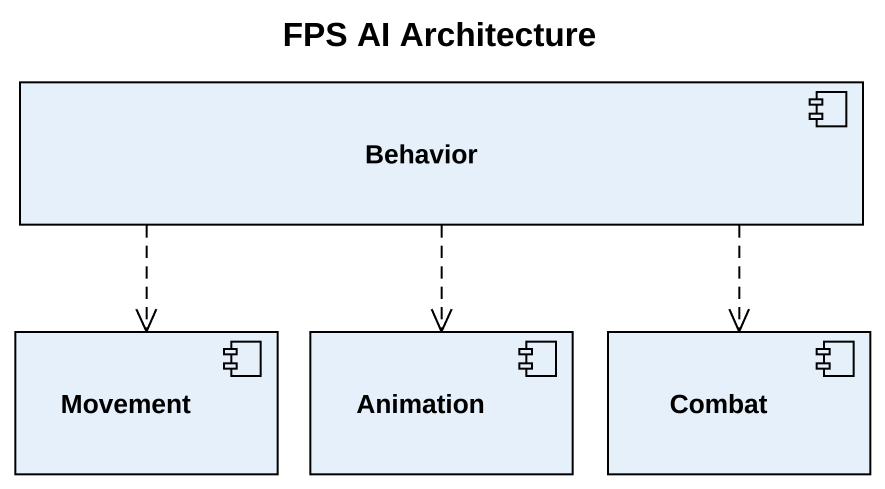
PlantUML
@startuml
title FPS AI Architecture
component Behavior
component Movement
component Animation
component Combat
Behavior ..> Movement
Behavior ..> Animation
Behavior ..> Combat
@enduml
